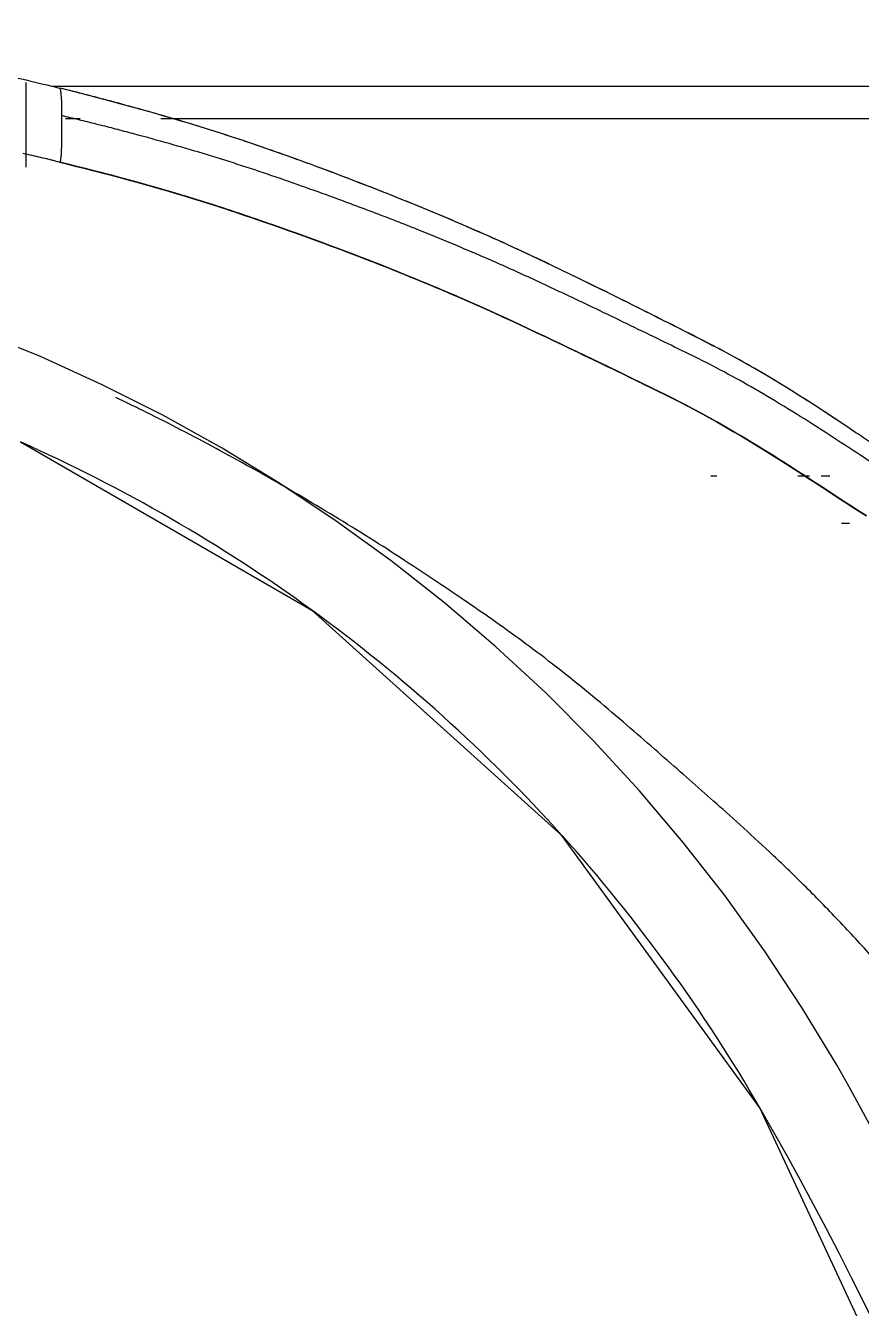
# Model space of a CAD drawing. Header units: metres. Extents: x -22 to 564, y 0 to 143.
# Drawn here: x 25.2641 to 25.3627, y 36.5264 to 36.6778 of the extents above; entities that cross this region are included whole.
import ezdxf
from ezdxf.xclip import XClip

# ---------------------------------------------------------------- set-up
doc = ezdxf.new("R2010")
doc.units = ezdxf.units.M
doc.header["$XCLIPFRAME"] = 2
doc.layers.add('XREF  PB CONJ$0$PARQUE', color=251, linetype='Continuous')
doc.layers.add('XREF PB NEURO-ONCOLOGIA$0$EQUIPO', color=8, linetype='Continuous')

# ---------------------------------------------------------------- blocks, each defined once
blk = doc.blocks.new('*U218')
for p, q in [((-1250.69, 306), (-1250.69, 316)), ((-599.17, 315.54), (-1247.57, 315.54)), ((-1245.79, 315.1), (-1246.73, 315.33)), ((-1244.76, 314.84), (-1245.79, 315.1)), ((-1243.72, 314.58), (-1244.76, 314.84)), ((-1242.69, 314.31), (-1243.72, 314.58)), ((-1241.67, 314.04), (-1242.69, 314.31)), ((-1240.64, 313.77), (-1241.67, 314.04)), ((-1239.62, 313.49), (-1240.64, 313.77)), ((-1238.6, 313.22), (-1239.62, 313.49)), ((-1246.52, 312.09), (-1246.54, 308.5)), ((-1237.59, 312.94), (-1238.6, 313.22)), ((-1236.58, 312.65), (-1237.59, 312.94)), ((-1235.56, 312.37), (-1236.58, 312.65)), ((-1234.56, 312.08), (-1235.56, 312.37)), ((-1233.55, 311.78), (-1234.56, 312.08)), ((-1244.32, 311.72), (-1246.06, 311.72)), ((-599.17, 311.72), (-1234.78, 311.72)), ((-1232.54, 311.49), (-1233.55, 311.78)), ((-1231.53, 311.18), (-1232.54, 311.49)), ((-1230.52, 310.88), (-1231.53, 311.18)), ((-1229.51, 310.56), (-1230.52, 310.88)), ((-1228.5, 310.24), (-1229.51, 310.56)), ((-1227.53, 309.93), (-1228.5, 310.24)), ((-1226.46, 309.58), (-1227.48, 309.92)), ((-1225.44, 309.25), (-1226.46, 309.58)), ((-1224.42, 308.91), (-1225.44, 309.25)), ((-1223.4, 308.56), (-1224.42, 308.91)), ((-1250.06, 307.38), (-1251.1, 307.63)), ((-1249.02, 307.14), (-1250.06, 307.38)), ((-1222.39, 308.21), (-1223.4, 308.56)), ((-1221.37, 307.86), (-1222.39, 308.21)), ((-1220.36, 307.5), (-1221.37, 307.86)), ((-1219.36, 307.14), (-1220.36, 307.5)), ((-1247.99, 306.89), (-1249.02, 307.14)), ((-1246.95, 306.65), (-1247.99, 306.89)), ((-1245.93, 306.39), (-1246.95, 306.65)), ((-1245.73, 306.34), (-1246.75, 306.6)), ((-1246.75, 306.6), (-1245.93, 306.39)), ((-1246.75, 306.6), (-1245.73, 306.34)), ((-1244.9, 306.14), (-1245.93, 306.39)), ((-1245.93, 306.39), (-1244.9, 306.14)), ((-1244.7, 306.09), (-1245.73, 306.34)), ((-1245.73, 306.34), (-1244.7, 306.09)), ((-1243.88, 305.88), (-1244.9, 306.14)), ((-1244.9, 306.14), (-1243.88, 305.88)), ((-1243.68, 305.83), (-1244.7, 306.09)), ((-1244.7, 306.09), (-1243.68, 305.83)), ((-1242.86, 305.62), (-1243.88, 305.88)), ((-1243.88, 305.88), (-1242.86, 305.62)), ((-1242.66, 305.57), (-1243.68, 305.83)), ((-1243.68, 305.83), (-1242.66, 305.57)), ((-1218.36, 306.78), (-1219.36, 307.14)), ((-1217.36, 306.41), (-1218.36, 306.78)), ((-1216.37, 306.05), (-1216.94, 306.26)), ((-1215.38, 305.68), (-1216.37, 306.05)), ((-1241.84, 305.36), (-1242.86, 305.62)), ((-1242.86, 305.62), (-1241.84, 305.36)), ((-1241.65, 305.31), (-1242.66, 305.57)), ((-1242.66, 305.57), (-1241.65, 305.31)), ((-1240.83, 305.09), (-1241.84, 305.36)), ((-1241.84, 305.36), (-1240.83, 305.09)), ((-1240.63, 305.04), (-1241.65, 305.31)), ((-1241.65, 305.31), (-1240.63, 305.04)), ((-1239.81, 304.82), (-1240.83, 305.09)), ((-1240.83, 305.09), (-1239.81, 304.82)), ((-1239.62, 304.77), (-1240.63, 305.04)), ((-1240.63, 305.04), (-1239.62, 304.77)), ((-1238.81, 304.55), (-1239.81, 304.82)), ((-1239.81, 304.82), (-1238.81, 304.55)), ((-1238.61, 304.5), (-1239.62, 304.77)), ((-1239.62, 304.77), (-1238.61, 304.5)), ((-1237.8, 304.28), (-1238.81, 304.55)), ((-1238.81, 304.55), (-1237.8, 304.28)), ((-1237.61, 304.23), (-1238.61, 304.5)), ((-1238.61, 304.5), (-1237.61, 304.23)), ((-1236.79, 304), (-1237.8, 304.28)), ((-1237.8, 304.28), (-1236.79, 304)), ((-1236.6, 303.95), (-1237.61, 304.23)), ((-1237.61, 304.23), (-1236.6, 303.95)), ((-1214.4, 305.32), (-1215.38, 305.68)), ((-1213.43, 304.95), (-1214.4, 305.32)), ((-1212.46, 304.58), (-1213.43, 304.95)), ((-1211.5, 304.21), (-1212.46, 304.58)), ((-1235.79, 303.72), (-1236.79, 304)), ((-1236.79, 304), (-1235.79, 303.72)), ((-1235.6, 303.66), (-1236.6, 303.95)), ((-1236.6, 303.95), (-1235.6, 303.66)), ((-1234.78, 303.43), (-1235.79, 303.72)), ((-1235.79, 303.72), (-1234.78, 303.43)), ((-1234.59, 303.37), (-1235.6, 303.66)), ((-1235.6, 303.66), (-1234.59, 303.37)), ((-1233.77, 303.13), (-1234.78, 303.43)), ((-1234.78, 303.43), (-1233.77, 303.13)), ((-1233.58, 303.08), (-1234.59, 303.37)), ((-1234.59, 303.37), (-1233.58, 303.08)), ((-1232.76, 302.83), (-1233.77, 303.13)), ((-1233.77, 303.13), (-1232.76, 302.83)), ((-1232.57, 302.78), (-1233.58, 303.08)), ((-1233.58, 303.08), (-1232.57, 302.78)), ((-1231.75, 302.53), (-1232.76, 302.83)), ((-1232.76, 302.83), (-1231.75, 302.53)), ((-1231.56, 302.47), (-1232.57, 302.78)), ((-1232.57, 302.78), (-1231.56, 302.47)), ((-1210.55, 303.84), (-1211.5, 304.21)), ((-1209.6, 303.47), (-1210.55, 303.84)), ((-1208.65, 303.1), (-1209.6, 303.47)), ((-1207.71, 302.73), (-1208.65, 303.1)), ((-1206.76, 302.35), (-1207.71, 302.73)), ((-1230.73, 302.22), (-1231.75, 302.53)), ((-1231.75, 302.53), (-1230.73, 302.22)), ((-1230.54, 302.16), (-1231.56, 302.47)), ((-1231.56, 302.47), (-1230.54, 302.16)), ((-1229.72, 301.9), (-1230.73, 302.22)), ((-1230.73, 302.22), (-1229.72, 301.9)), ((-1229.53, 301.84), (-1230.54, 302.16)), ((-1230.54, 302.16), (-1229.53, 301.84)), ((-1228.7, 301.58), (-1229.72, 301.9)), ((-1229.72, 301.9), (-1228.7, 301.58)), ((-1228.51, 301.51), (-1229.53, 301.84)), ((-1229.53, 301.84), (-1228.51, 301.51)), ((-1227.68, 301.25), (-1228.7, 301.58)), ((-1228.7, 301.58), (-1227.68, 301.25)), ((-1227.5, 301.19), (-1228.51, 301.51)), ((-1228.51, 301.51), (-1227.5, 301.19)), ((-1226.67, 300.92), (-1227.68, 301.25)), ((-1227.68, 301.25), (-1226.67, 300.92)), ((-1205.82, 301.97), (-1206.76, 302.35)), ((-1204.88, 301.59), (-1205.82, 301.97)), ((-1203.93, 301.2), (-1204.88, 301.59)), ((-1202.98, 300.81), (-1203.93, 301.2)), ((-1226.48, 300.85), (-1227.5, 301.19)), ((-1227.5, 301.19), (-1226.48, 300.85)), ((-1225.66, 300.58), (-1226.67, 300.92)), ((-1226.67, 300.92), (-1225.66, 300.58)), ((-1225.47, 300.52), (-1226.48, 300.85)), ((-1226.48, 300.85), (-1225.47, 300.52)), ((-1224.65, 300.24), (-1225.66, 300.58)), ((-1225.66, 300.58), (-1224.65, 300.24)), ((-1224.46, 300.18), (-1225.47, 300.52)), ((-1225.47, 300.52), (-1224.46, 300.18)), ((-1223.64, 299.9), (-1224.65, 300.24)), ((-1224.65, 300.24), (-1223.64, 299.9)), ((-1223.46, 299.84), (-1224.46, 300.18)), ((-1224.46, 300.18), (-1223.46, 299.84)), ((-1222.64, 299.56), (-1223.64, 299.9)), ((-1223.64, 299.9), (-1222.64, 299.56)), ((-1222.46, 299.49), (-1223.46, 299.84)), ((-1223.46, 299.84), (-1222.46, 299.49)), ((-1202.03, 300.41), (-1202.98, 300.81)), ((-1201.08, 300.01), (-1202.03, 300.41)), ((-1200.12, 299.6), (-1201.08, 300.01)), ((-1221.64, 299.21), (-1222.64, 299.56)), ((-1222.64, 299.56), (-1221.64, 299.21)), ((-1221.46, 299.15), (-1222.46, 299.49)), ((-1222.46, 299.49), (-1221.46, 299.15)), ((-1220.65, 298.86), (-1221.64, 299.21)), ((-1221.64, 299.21), (-1220.65, 298.86)), ((-1220.47, 298.8), (-1221.46, 299.15)), ((-1221.46, 299.15), (-1220.47, 298.8)), ((-1219.66, 298.51), (-1220.65, 298.86)), ((-1220.65, 298.86), (-1219.66, 298.51)), ((-1219.49, 298.45), (-1220.47, 298.8)), ((-1220.47, 298.8), (-1219.49, 298.45)), ((-1218.68, 298.16), (-1219.66, 298.51)), ((-1219.66, 298.51), (-1218.68, 298.16)), ((-1218.51, 298.1), (-1219.49, 298.45)), ((-1219.49, 298.45), (-1218.51, 298.1)), ((-1199.16, 299.19), (-1200.12, 299.6)), ((-1198.2, 298.78), (-1199.16, 299.19)), ((-1197.24, 298.35), (-1198.2, 298.78)), ((-1196.27, 297.93), (-1197.24, 298.35)), ((-1217.71, 297.81), (-1218.68, 298.16)), ((-1218.68, 298.16), (-1217.71, 297.81)), ((-1217.53, 297.74), (-1218.51, 298.1)), ((-1218.51, 298.1), (-1217.53, 297.74)), ((-1216.74, 297.45), (-1217.71, 297.81)), ((-1217.71, 297.81), (-1216.74, 297.45)), ((-1216.57, 297.39), (-1217.53, 297.74)), ((-1217.53, 297.74), (-1216.57, 297.39)), ((-1215.77, 297.1), (-1216.74, 297.45)), ((-1216.74, 297.45), (-1215.77, 297.1)), ((-1215.6, 297.04), (-1216.57, 297.39)), ((-1216.57, 297.39), (-1215.6, 297.04)), ((-1214.81, 296.74), (-1215.77, 297.1)), ((-1215.77, 297.1), (-1214.81, 296.74)), ((-1214.64, 296.68), (-1215.6, 297.04)), ((-1215.6, 297.04), (-1214.64, 296.68)), ((-1213.86, 296.39), (-1214.81, 296.74)), ((-1214.81, 296.74), (-1213.86, 296.39)), ((-1213.69, 296.32), (-1214.64, 296.68)), ((-1214.64, 296.68), (-1213.69, 296.32)), ((-1195.3, 297.5), (-1196.27, 297.93)), ((-1194.33, 297.06), (-1195.3, 297.5)), ((-1193.36, 296.62), (-1194.33, 297.06)), ((-1212.9, 296.03), (-1213.86, 296.39)), ((-1213.86, 296.39), (-1212.9, 296.03)), ((-1212.74, 295.97), (-1213.69, 296.32)), ((-1213.69, 296.32), (-1212.74, 295.97)), ((-1211.95, 295.67), (-1212.9, 296.03)), ((-1212.9, 296.03), (-1211.95, 295.67)), ((-1211.79, 295.6), (-1212.74, 295.97)), ((-1212.74, 295.97), (-1211.79, 295.6)), ((-1211, 295.3), (-1211.95, 295.67)), ((-1211.95, 295.67), (-1211, 295.3)), ((-1210.84, 295.24), (-1211.79, 295.6)), ((-1211.79, 295.6), (-1210.84, 295.24)), ((-1210.05, 294.94), (-1211, 295.3)), ((-1211, 295.3), (-1210.05, 294.94)), ((-1209.89, 294.87), (-1210.84, 295.24)), ((-1210.84, 295.24), (-1209.89, 294.87)), ((-1192.38, 296.17), (-1193.36, 296.62)), ((-1191.4, 295.71), (-1192.38, 296.17)), ((-1190.41, 295.25), (-1191.4, 295.71)), ((-1189.42, 294.78), (-1190.41, 295.25)), ((-1209.1, 294.57), (-1210.05, 294.94)), ((-1210.05, 294.94), (-1209.1, 294.57)), ((-1208.93, 294.5), (-1209.89, 294.87)), ((-1209.89, 294.87), (-1208.93, 294.5)), ((-1208.15, 294.19), (-1209.1, 294.57)), ((-1209.1, 294.57), (-1208.15, 294.19)), ((-1207.98, 294.12), (-1208.93, 294.5)), ((-1208.93, 294.5), (-1207.98, 294.12)), ((-1207.19, 293.81), (-1208.15, 294.19)), ((-1208.15, 294.19), (-1207.19, 293.81)), ((-1207.02, 293.74), (-1207.98, 294.12)), ((-1207.98, 294.12), (-1207.02, 293.74)), ((-1206.23, 293.42), (-1207.19, 293.81)), ((-1207.19, 293.81), (-1206.23, 293.42)), ((-1206.06, 293.35), (-1207.02, 293.74)), ((-1207.02, 293.74), (-1206.06, 293.35)), ((-1188.43, 294.3), (-1189.42, 294.78)), ((-1187.43, 293.82), (-1188.43, 294.3)), ((-1186.45, 293.35), (-1187.43, 293.82)), ((-1205.26, 293.03), (-1206.23, 293.42)), ((-1206.23, 293.42), (-1205.26, 293.03)), ((-1205.1, 292.96), (-1206.06, 293.35)), ((-1206.06, 293.35), (-1205.1, 292.96)), ((-1204.3, 292.63), (-1205.26, 293.03)), ((-1205.26, 293.03), (-1204.3, 292.63)), ((-1204.13, 292.56), (-1205.1, 292.96)), ((-1205.1, 292.96), (-1204.13, 292.56)), ((-1203.33, 292.23), (-1204.3, 292.63)), ((-1204.3, 292.63), (-1203.33, 292.23)), ((-1203.16, 292.16), (-1204.13, 292.56)), ((-1204.13, 292.56), (-1203.16, 292.16)), ((-1202.36, 291.82), (-1203.33, 292.23)), ((-1203.33, 292.23), (-1202.36, 291.82)), ((-1202.19, 291.75), (-1203.16, 292.16)), ((-1203.16, 292.16), (-1202.19, 291.75)), ((-1185.48, 292.87), (-1186.45, 293.35)), ((-1184.52, 292.4), (-1185.48, 292.87)), ((-1183.57, 291.93), (-1184.52, 292.4)), ((-1201.38, 291.41), (-1202.36, 291.82)), ((-1202.36, 291.82), (-1201.38, 291.41)), ((-1201.22, 291.34), (-1202.19, 291.75)), ((-1202.19, 291.75), (-1201.22, 291.34)), ((-1200.41, 290.99), (-1201.38, 291.41)), ((-1201.38, 291.41), (-1200.41, 290.99)), ((-1200.24, 290.92), (-1201.22, 291.34)), ((-1201.22, 291.34), (-1200.24, 290.92)), ((-1199.43, 290.57), (-1200.41, 290.99)), ((-1200.41, 290.99), (-1199.43, 290.57)), ((-1199.26, 290.5), (-1200.24, 290.92)), ((-1200.24, 290.92), (-1199.26, 290.5)), ((-1182.62, 291.47), (-1183.57, 291.93)), ((-1181.69, 291.01), (-1182.62, 291.47)), ((-1180.77, 290.55), (-1181.69, 291.01)), ((-1198.45, 290.14), (-1199.43, 290.57)), ((-1199.43, 290.57), (-1198.45, 290.14)), ((-1198.28, 290.07), (-1199.26, 290.5)), ((-1199.26, 290.5), (-1198.28, 290.07)), ((-1197.46, 289.71), (-1198.45, 290.14)), ((-1198.45, 290.14), (-1197.46, 289.71)), ((-1197.3, 289.63), (-1198.28, 290.07)), ((-1198.28, 290.07), (-1197.3, 289.63)), ((-1196.48, 289.27), (-1197.46, 289.71)), ((-1197.46, 289.71), (-1196.48, 289.27)), ((-1196.31, 289.19), (-1197.3, 289.63)), ((-1197.3, 289.63), (-1196.31, 289.19)), ((-1195.48, 288.82), (-1196.48, 289.27)), ((-1196.48, 289.27), (-1195.48, 288.82)), ((-1195.32, 288.74), (-1196.31, 289.19)), ((-1196.31, 289.19), (-1195.32, 288.74)), ((-1179.86, 290.1), (-1180.77, 290.55)), ((-1178.96, 289.65), (-1179.86, 290.1)), ((-1178.07, 289.21), (-1178.96, 289.65)), ((-1177.19, 288.76), (-1178.07, 289.21)), ((-1194.49, 288.36), (-1195.48, 288.82)), ((-1195.48, 288.82), (-1194.49, 288.36)), ((-1194.32, 288.29), (-1195.32, 288.74)), ((-1195.32, 288.74), (-1194.32, 288.29)), ((-1193.49, 287.9), (-1194.49, 288.36)), ((-1194.49, 288.36), (-1193.49, 287.9)), ((-1193.32, 287.83), (-1194.32, 288.29)), ((-1194.32, 288.29), (-1193.32, 287.83)), ((-1192.49, 287.44), (-1193.49, 287.9)), ((-1193.49, 287.9), (-1192.49, 287.44)), ((-1192.32, 287.36), (-1193.32, 287.83)), ((-1193.32, 287.83), (-1192.32, 287.36)), ((-1176.31, 288.32), (-1177.19, 288.76)), ((-1175.45, 287.89), (-1176.31, 288.32)), ((-1174.59, 287.46), (-1175.45, 287.89)), ((-1249, 283.65), (-1256.41, 286.67)), ((-1191.49, 286.97), (-1192.49, 287.44)), ((-1192.49, 287.44), (-1191.49, 286.97)), ((-1191.33, 286.89), (-1192.32, 287.36)), ((-1192.32, 287.36), (-1191.33, 286.89)), ((-1190.51, 286.51), (-1191.49, 286.97)), ((-1191.49, 286.97), (-1190.51, 286.51)), ((-1190.35, 286.43), (-1191.33, 286.89)), ((-1191.33, 286.89), (-1190.35, 286.43)), ((-1189.53, 286.05), (-1190.51, 286.51)), ((-1190.51, 286.51), (-1189.53, 286.05)), ((-1189.38, 285.97), (-1190.35, 286.43)), ((-1190.35, 286.43), (-1189.38, 285.97)), ((-1173.75, 287.03), (-1174.59, 287.46)), ((-1172.91, 286.61), (-1173.75, 287.03)), ((-1172.09, 286.19), (-1172.91, 286.61)), ((-1171.28, 285.78), (-1172.09, 286.19)), ((-1188.57, 285.59), (-1189.53, 286.05)), ((-1189.53, 286.05), (-1188.57, 285.59)), ((-1188.42, 285.52), (-1189.38, 285.97)), ((-1189.38, 285.97), (-1188.42, 285.52)), ((-1187.62, 285.14), (-1188.57, 285.59)), ((-1188.57, 285.59), (-1187.62, 285.14)), ((-1187.47, 285.07), (-1188.42, 285.52)), ((-1188.42, 285.52), (-1187.47, 285.07)), ((-1186.68, 284.69), (-1187.62, 285.14)), ((-1187.62, 285.14), (-1186.68, 284.69)), ((-1186.53, 284.62), (-1187.47, 285.07)), ((-1187.47, 285.07), (-1186.53, 284.62)), ((-1185.75, 284.25), (-1186.68, 284.69)), ((-1186.68, 284.69), (-1185.75, 284.25)), ((-1185.6, 284.17), (-1186.53, 284.62)), ((-1186.53, 284.62), (-1185.6, 284.17)), ((-1170.47, 285.37), (-1171.28, 285.78)), ((-1169.65, 284.94), (-1170.47, 285.37)), ((-1168.81, 284.51), (-1169.65, 284.94)), ((-1241.72, 280.33), (-1249, 283.65)), ((-1184.83, 283.8), (-1185.75, 284.25)), ((-1185.75, 284.25), (-1184.83, 283.8)), ((-1184.68, 283.73), (-1185.6, 284.17)), ((-1185.6, 284.17), (-1184.68, 283.73)), ((-1183.91, 283.36), (-1184.83, 283.8)), ((-1184.83, 283.8), (-1183.91, 283.36)), ((-1183.77, 283.29), (-1184.68, 283.73)), ((-1184.68, 283.73), (-1183.77, 283.29)), ((-1183.01, 282.93), (-1183.91, 283.36)), ((-1183.91, 283.36), (-1183.01, 282.93)), ((-1182.87, 282.86), (-1183.77, 283.29)), ((-1183.77, 283.29), (-1182.87, 282.86)), ((-1167.97, 284.05), (-1168.81, 284.51)), ((-1167.1, 283.58), (-1167.97, 284.05)), ((-1166.21, 283.09), (-1167.1, 283.58)), ((-1165.31, 282.57), (-1166.21, 283.09)), ((-1182.12, 282.5), (-1183.01, 282.93)), ((-1183.01, 282.93), (-1182.12, 282.5)), ((-1181.98, 282.43), (-1182.87, 282.86)), ((-1182.87, 282.86), (-1181.98, 282.43)), ((-1181.24, 282.07), (-1182.12, 282.5)), ((-1182.12, 282.5), (-1181.24, 282.07)), ((-1181.1, 282), (-1181.98, 282.43)), ((-1181.98, 282.43), (-1181.1, 282)), ((-1180.36, 281.64), (-1181.24, 282.07)), ((-1181.24, 282.07), (-1180.36, 281.64)), ((-1180.22, 281.58), (-1181.1, 282)), ((-1181.1, 282), (-1180.22, 281.58)), ((-1179.5, 281.22), (-1180.36, 281.64)), ((-1180.36, 281.64), (-1179.5, 281.22)), ((-1179.36, 281.16), (-1180.22, 281.58)), ((-1180.22, 281.58), (-1179.36, 281.16)), ((-1164.39, 282.04), (-1165.31, 282.57)), ((-1163.45, 281.49), (-1164.39, 282.04)), ((-1234.58, 276.73), (-1241.72, 280.33)), ((-1178.64, 280.81), (-1179.5, 281.22)), ((-1179.5, 281.22), (-1178.64, 280.81)), ((-1178.51, 280.74), (-1179.36, 281.16)), ((-1179.36, 281.16), (-1178.51, 280.74)), ((-1177.8, 280.4), (-1178.64, 280.81)), ((-1178.64, 280.81), (-1177.8, 280.4)), ((-1177.67, 280.33), (-1178.51, 280.74)), ((-1178.51, 280.74), (-1177.67, 280.33)), ((-1176.97, 279.99), (-1177.8, 280.4)), ((-1177.8, 280.4), (-1176.97, 279.99)), ((-1176.84, 279.93), (-1177.67, 280.33)), ((-1177.67, 280.33), (-1176.84, 279.93)), ((-1162.51, 280.93), (-1163.45, 281.49)), ((-1161.55, 280.35), (-1162.51, 280.93)), ((-1160.59, 279.76), (-1161.55, 280.35)), ((-1176.15, 279.59), (-1176.97, 279.99)), ((-1176.97, 279.99), (-1176.15, 279.59)), ((-1176.02, 279.53), (-1176.84, 279.93)), ((-1176.84, 279.93), (-1176.02, 279.53)), ((-1175.32, 279.19), (-1176.15, 279.59)), ((-1176.15, 279.59), (-1175.32, 279.19)), ((-1175.2, 279.13), (-1176.02, 279.53)), ((-1176.02, 279.53), (-1175.2, 279.13)), ((-1174.5, 278.78), (-1175.32, 279.19)), ((-1175.32, 279.19), (-1174.5, 278.78)), ((-1174.37, 278.71), (-1175.2, 279.13)), ((-1175.2, 279.13), (-1174.37, 278.71)), ((-1173.66, 278.35), (-1174.5, 278.78)), ((-1174.5, 278.78), (-1173.66, 278.35)), ((-1173.53, 278.29), (-1174.37, 278.71)), ((-1174.37, 278.71), (-1173.53, 278.29)), ((-1159.62, 279.15), (-1160.59, 279.76)), ((-1158.65, 278.54), (-1159.62, 279.15)), ((-1157.68, 277.92), (-1158.65, 278.54)), ((-1172.8, 277.91), (-1173.66, 278.35)), ((-1173.66, 278.35), (-1172.8, 277.91)), ((-1172.67, 277.84), (-1173.53, 278.29)), ((-1173.53, 278.29), (-1172.67, 277.84)), ((-1171.93, 277.45), (-1172.8, 277.91)), ((-1172.8, 277.91), (-1171.93, 277.45)), ((-1171.79, 277.38), (-1172.67, 277.84)), ((-1172.67, 277.84), (-1171.79, 277.38)), ((-1171.04, 276.97), (-1171.93, 277.45)), ((-1171.93, 277.45), (-1171.04, 276.97)), ((-1170.9, 276.9), (-1171.79, 277.38)), ((-1171.79, 277.38), (-1170.9, 276.9)), ((-1156.71, 277.29), (-1157.68, 277.92)), ((-1155.74, 276.65), (-1156.71, 277.29)), ((-1227.58, 272.84), (-1234.58, 276.73)), ((-1170.13, 276.47), (-1171.04, 276.97)), ((-1171.04, 276.97), (-1170.13, 276.47)), ((-1169.99, 276.4), (-1170.9, 276.9)), ((-1170.9, 276.9), (-1169.99, 276.4)), ((-1169.2, 275.96), (-1170.13, 276.47)), ((-1170.13, 276.47), (-1169.2, 275.96)), ((-1169.06, 275.88), (-1169.99, 276.4)), ((-1169.99, 276.4), (-1169.06, 275.88)), ((-1168.26, 275.42), (-1169.2, 275.96)), ((-1169.2, 275.96), (-1168.26, 275.42)), ((-1168.12, 275.34), (-1169.06, 275.88)), ((-1169.06, 275.88), (-1168.12, 275.34)), ((-1154.77, 276), (-1155.74, 276.65)), ((-1153.81, 275.36), (-1154.77, 276)), ((-1167.32, 274.87), (-1168.26, 275.42)), ((-1168.26, 275.42), (-1167.32, 274.87)), ((-1167.17, 274.79), (-1168.12, 275.34)), ((-1168.12, 275.34), (-1167.17, 274.79)), ((-1166.36, 274.3), (-1167.32, 274.87)), ((-1167.32, 274.87), (-1166.36, 274.3)), ((-1166.21, 274.22), (-1167.17, 274.79)), ((-1167.17, 274.79), (-1166.21, 274.22)), ((-1165.39, 273.73), (-1166.36, 274.3)), ((-1166.36, 274.3), (-1165.39, 273.73)), ((-1165.25, 273.64), (-1166.21, 274.22)), ((-1166.21, 274.22), (-1165.25, 273.64)), ((-1152.86, 274.73), (-1153.81, 275.36)), ((-1216.98, 253.71), (-1251.36, 273.57)), ((-1220.75, 268.68), (-1227.58, 272.84)), ((-1164.42, 273.14), (-1165.39, 273.73)), ((-1165.39, 273.73), (-1164.42, 273.14)), ((-1164.28, 273.05), (-1165.25, 273.64)), ((-1165.25, 273.64), (-1164.28, 273.05)), ((-1163.45, 272.54), (-1164.42, 273.14)), ((-1164.42, 273.14), (-1163.45, 272.54)), ((-1163.31, 272.45), (-1164.28, 273.05)), ((-1164.28, 273.05), (-1163.31, 272.45)), ((-1162.48, 271.93), (-1163.45, 272.54)), ((-1163.45, 272.54), (-1162.48, 271.93)), ((-1162.34, 271.84), (-1163.31, 272.45)), ((-1163.31, 272.45), (-1162.34, 271.84)), ((-1161.51, 271.32), (-1162.48, 271.93)), ((-1162.48, 271.93), (-1161.51, 271.32)), ((-1161.36, 271.23), (-1162.34, 271.84)), ((-1162.34, 271.84), (-1161.36, 271.23)), ((-1160.53, 270.7), (-1161.51, 271.32)), ((-1161.51, 271.32), (-1160.53, 270.7)), ((-1160.39, 270.6), (-1161.36, 271.23)), ((-1161.36, 271.23), (-1160.39, 270.6)), ((-1169.88, 269.58), (-1169.19, 269.58)), ((-1159.56, 270.07), (-1160.53, 270.7)), ((-1160.53, 270.7), (-1159.56, 270.07)), ((-1159.42, 269.98), (-1160.39, 270.6)), ((-1160.39, 270.6), (-1159.42, 269.98)), ((-1159.64, 269.58), (-1158.27, 269.58)), ((-1158.61, 269.45), (-1159.56, 270.07)), ((-1159.56, 270.07), (-1158.61, 269.45)), ((-1158.47, 269.36), (-1159.42, 269.98)), ((-1159.42, 269.98), (-1158.47, 269.36)), ((-1157.67, 268.83), (-1158.61, 269.45)), ((-1158.61, 269.45), (-1157.67, 268.83)), ((-1156.87, 269.58), (-1155.87, 269.58)), ((-1214.09, 264.25), (-1220.75, 268.68)), ((-1157.53, 268.75), (-1158.47, 269.36)), ((-1158.47, 269.36), (-1157.53, 268.75)), ((-1156.75, 268.24), (-1157.67, 268.83)), ((-1157.67, 268.83), (-1156.75, 268.24)), ((-1156.62, 268.15), (-1157.53, 268.75)), ((-1157.53, 268.75), (-1156.62, 268.15)), ((-1155.85, 267.65), (-1156.75, 268.24)), ((-1156.75, 268.24), (-1155.85, 267.65)), ((-1155.73, 267.57), (-1156.62, 268.15)), ((-1156.62, 268.15), (-1155.73, 267.57)), ((-1154.98, 267.08), (-1155.85, 267.65)), ((-1155.85, 267.65), (-1154.98, 267.08)), ((-1154.85, 267), (-1155.73, 267.57)), ((-1155.73, 267.57), (-1154.85, 267)), ((-1154.12, 266.53), (-1154.98, 267.08)), ((-1154.98, 267.08), (-1154.12, 266.53)), ((-1154, 266.45), (-1154.85, 267)), ((-1154.85, 267), (-1154, 266.45)), ((-1153.28, 265.98), (-1154.12, 266.53)), ((-1154.12, 266.53), (-1153.28, 265.98)), ((-1153.16, 265.91), (-1154, 266.45)), ((-1154, 266.45), (-1153.16, 265.91)), ((-1152.46, 265.45), (-1153.28, 265.98)), ((-1153.28, 265.98), (-1152.46, 265.45)), ((-1152.34, 265.38), (-1153.16, 265.91)), ((-1153.16, 265.91), (-1152.34, 265.38)), ((-1151.65, 264.94), (-1152.46, 265.45)), ((-1152.46, 265.45), (-1151.65, 264.94)), ((-1151.54, 264.86), (-1152.34, 265.38)), ((-1152.34, 265.38), (-1151.54, 264.86)), ((-1207.62, 259.56), (-1214.09, 264.25)), ((-1154.46, 264), (-1153.54, 264)), ((-1201.33, 254.61), (-1207.62, 259.56)), ((-1195.25, 249.41), (-1201.33, 254.61)), ((-1187.46, 227.13), (-1216.96, 253.7)), ((-1189.38, 243.97), (-1195.25, 249.41)), ((-1183.74, 238.3), (-1189.38, 243.97)), ((-1178.32, 232.42), (-1183.74, 238.3)), ((-1173.15, 226.32), (-1178.32, 232.42)), ((-1164.12, 195), (-1187.46, 227.13)), ((-1168.22, 220.02), (-1173.15, 226.32)), ((-1163.55, 213.52), (-1168.22, 220.02)), ((-1159.14, 206.85), (-1163.55, 213.52)), ((-1155, 200), (-1159.14, 206.85)), ((-1153.57, 197.5), (-1155, 200)), ((-1145.95, 183.43), (-1153.57, 197.5)), ((-1135.39, 133.39), (-1164.12, 195))]:
    blk.add_line(p, q)
for centre, major_axis, start_param, end_param in [((-1328.64, 100), (0, 190), 5.654963, 5.864306), ((-1328.64, 100), (0, 190), 5.445548, 5.654867), ((-1328.64, 100), (0, 190), 5.235988, 5.445427), ((-1501.84, 0), (0, 390), 4.18879, 5.235988)]:
    blk.add_ellipse(centre, major_axis=major_axis, ratio=0.999962, start_param=start_param, end_param=end_param)
for points in [[(-1261.82, 318.71), (-1259.33, 318.2), (-1254.9, 317.28), (-1249.88, 316.1), (-1247.6, 315.56), (-1246.73, 315.33)], [(-1246.75, 306.6), (-1247.63, 306.82), (-1248.77, 307.09), (-1250.18, 307.41)]]:
    blk.add_open_spline(points, degree=3)
for points, knots in [([(-1246.73, 315.33), (-1246.69, 315.25), (-1246.63, 314.99), (-1246.56, 314.29), (-1246.51, 313.27), (-1246.51, 312.47), (-1246.52, 312.09)], [-1, -1, -1, -1, -0.785714, -0.571429, -0.285714, 0, 0, 0, 0]), ([(-1227.53, 309.93), (-1227.82, 310.03), (-1228.45, 310.23), (-1229.41, 310.53), (-1230.42, 310.84), (-1231.77, 311.26), (-1233.44, 311.76), (-1235.46, 312.34), (-1237.48, 312.91), (-1239.52, 313.47), (-1241.56, 314.02), (-1243.96, 314.64), (-1245.68, 315.08), (-1246.73, 315.33)], [0.91769686, 0.91769686, 0.91769686, 0.91769686, 0.92139738, 0.92576419, 0.930131, 0.93449782, 0.94323144, 0.95196507, 0.96069869, 0.96943231, 0.97816594, 0.98689956, 1, 1, 1, 1]), ([(-1067.53, 194.55), (-1067.99, 195.16), (-1069.36, 196.95), (-1071.66, 199.9), (-1074.5, 203.44), (-1077.31, 206.8), (-1080.89, 210.87), (-1084.8, 215.26), (-1088.38, 219.16), (-1090.19, 221.1), (-1091.22, 222.19), (-1092, 223), (-1092.77, 223.8), (-1093.81, 224.87), (-1095.62, 226.72), (-1098.24, 229.34), (-1101.43, 232.46), (-1104.22, 235.16), (-1106.62, 237.48), (-1108.48, 239.26), (-1110.4, 241.08), (-1113.04, 243.55), (-1116.47, 246.67), (-1120.87, 250.54), (-1126.52, 255.22), (-1131.38, 258.78), (-1135.64, 261.65), (-1138.01, 263.13), (-1139.51, 264), (-1140.38, 264.52), (-1141.05, 264.91), (-1141.73, 265.32), (-1142.42, 265.74), (-1143.12, 266.17), (-1144.07, 266.76), (-1145.78, 267.83), (-1148.36, 269.48), (-1151.71, 271.65), (-1155.42, 274.09), (-1159.36, 276.63), (-1163.24, 278.99), (-1167.02, 281.16), (-1170.51, 283), (-1173.72, 284.56), (-1177.12, 286.22), (-1180.66, 287.94), (-1183.73, 289.42), (-1186.27, 290.62), (-1188.22, 291.54), (-1190.21, 292.48), (-1192.2, 293.39), (-1194.17, 294.28), (-1196.77, 295.43), (-1200, 296.8), (-1203.2, 298.12), (-1205.73, 299.13), (-1207.31, 299.74), (-1208.57, 300.23), (-1209.51, 300.59), (-1210.46, 300.95), (-1211.73, 301.42), (-1213.96, 302.25), (-1218.49, 303.9), (-1225.22, 306.22), (-1232, 308.29), (-1236.67, 309.58), (-1239.37, 310.3), (-1241.06, 310.74), (-1242.42, 311.08), (-1243.44, 311.34), (-1244.46, 311.59), (-1245.49, 311.84), (-1246.18, 312), (-1246.52, 312.09)], [0.1057269, 0.1057269, 0.1057269, 0.1057269, 0.1145374, 0.1321586, 0.1497797, 0.1674009, 0.185022, 0.2202643, 0.2378855, 0.246696, 0.2511013, 0.2555066, 0.2599119, 0.2643172, 0.2731278, 0.2907489, 0.30837, 0.3259912, 0.3348018, 0.3436123, 0.3524229, 0.3612335, 0.3788546, 0.3964758, 0.4140969, 0.4493392, 0.4669604, 0.4845815, 0.4933921, 0.4977974, 0.5022026, 0.5066079, 0.5110132, 0.5154185, 0.5198238, 0.5286344, 0.5462555, 0.5638767, 0.5814978, 0.5991189, 0.6167401, 0.6343612, 0.6519824, 0.6696035, 0.6872247, 0.7048458, 0.722467, 0.7312775, 0.7400881, 0.7488987, 0.7577093, 0.7665198, 0.7753304, 0.7929515, 0.8105727, 0.8193833, 0.8281938, 0.8325991, 0.8370044, 0.8414097, 0.845815, 0.8546256, 0.8722467, 0.907489, 0.9427313, 0.9603524, 0.969163, 0.9779736, 0.9823789, 0.9867841, 0.9911894, 0.9955947, 1, 1, 1, 1]), ([(-1051.49, 172.25), (-1051.69, 172.57), (-1052.12, 173.28), (-1052.75, 174.28), (-1053.36, 175.23), (-1053.96, 176.16), (-1054.56, 177.08), (-1055.17, 178.02), (-1055.79, 178.98), (-1056.44, 179.97), (-1057.1, 180.98), (-1057.75, 181.96), (-1058.35, 182.83), (-1058.93, 183.65), (-1059.51, 184.45), (-1060.31, 185.57), (-1061.36, 187.05), (-1062.68, 188.93), (-1063.85, 190.6), (-1064.77, 191.89), (-1065.45, 192.83), (-1066.13, 193.77), (-1067.03, 194.99), (-1068.61, 197.1), (-1070.87, 200.07), (-1073.66, 203.63), (-1076.44, 207.05), (-1079.08, 210.12), (-1081.89, 213.38), (-1084.81, 216.69), (-1087.33, 219.51), (-1089.12, 221.47), (-1090.14, 222.57), (-1090.9, 223.39), (-1091.67, 224.2), (-1092.44, 225.01), (-1093.2, 225.82), (-1093.97, 226.62), (-1094.74, 227.41), (-1095.51, 228.21), (-1096.29, 229.01), (-1097.07, 229.8), (-1097.85, 230.59), (-1098.64, 231.39), (-1099.44, 232.18), (-1100.23, 232.98), (-1101.04, 233.78), (-1102.13, 234.86), (-1103.55, 236.26), (-1105.32, 238.01), (-1107.15, 239.8), (-1109.05, 241.64), (-1111.01, 243.51), (-1113.03, 245.4), (-1115.78, 247.94), (-1119.41, 251.21), (-1123.66, 254.82), (-1126.86, 257.34), (-1129.25, 259.14), (-1130.68, 260.18), (-1131.78, 260.96), (-1132.59, 261.53), (-1133.37, 262.07), (-1134.39, 262.76), (-1135.62, 263.57), (-1136.99, 264.44), (-1138.05, 265.09), (-1138.91, 265.61), (-1139.56, 266.01), (-1140.22, 266.42), (-1140.9, 266.85), (-1141.59, 267.28), (-1142.52, 267.88), (-1144.2, 268.96), (-1146.73, 270.62), (-1149.48, 272.46), (-1151.55, 273.85), (-1152.78, 274.67), (-1154.04, 275.52), (-1155.65, 276.6), (-1157.6, 277.87), (-1159.54, 279.11), (-1161.47, 280.31), (-1164.01, 281.84), (-1168.31, 284.31), (-1172.49, 286.39), (-1177.09, 288.72), (-1180.07, 290.2), (-1182.53, 291.43), (-1185.05, 292.66), (-1187.67, 293.94), (-1189.99, 295.05), (-1191.3, 295.67), (-1192.29, 296.13), (-1193.27, 296.57), (-1194.56, 297.17), (-1196.83, 298.18), (-1201.32, 300.14), (-1207.6, 302.72), (-1213.94, 305.16), (-1219.24, 307.11), (-1222.62, 308.3), (-1225.34, 309.22), (-1226.7, 309.66), (-1227.38, 309.88)], [0, 0, 0, 0, 0.0043668, 0.0087336, 0.0131004, 0.0174672, 0.0218341, 0.0262009, 0.0305677, 0.0349345, 0.0393013, 0.0436681, 0.0480349, 0.0524017, 0.0567686, 0.0611354, 0.069869, 0.0786026, 0.0873362, 0.0917031, 0.0960699, 0.1004367, 0.1048035, 0.1135371, 0.1310044, 0.1484716, 0.1659389, 0.1834061, 0.2008734, 0.2183406, 0.2358079, 0.2445415, 0.2489083, 0.2532751, 0.2576419, 0.2620087, 0.2663755, 0.2707424, 0.2751092, 0.279476, 0.2838428, 0.2882096, 0.2925764, 0.2969432, 0.30131, 0.3056769, 0.3100437, 0.3144105, 0.3231441, 0.3318777, 0.3406114, 0.349345, 0.3580786, 0.3668122, 0.3755459, 0.3930131, 0.4104803, 0.4279476, 0.4366812, 0.4454148, 0.4497817, 0.4541485, 0.4585153, 0.4628821, 0.4716157, 0.4803493, 0.489083, 0.4934498, 0.4978166, 0.5021834, 0.5065502, 0.510917, 0.5152838, 0.5240175, 0.5414847, 0.558952, 0.5676856, 0.5720524, 0.5764192, 0.5851528, 0.5938865, 0.6026201, 0.6113537, 0.6200873, 0.6375546, 0.6724891, 0.6899563, 0.7074236, 0.7161572, 0.7248908, 0.7423581, 0.7510917, 0.7554585, 0.7598253, 0.7641921, 0.768559, 0.7772926, 0.7947598, 0.8296943, 0.8646288, 0.8820961, 0.8995633, 0.9082969, 0.9170306, 0.9170306, 0.9170306, 0.9170306]), ([(-1246.54, 308.5), (-1246.54, 308.28), (-1246.55, 307.85), (-1246.58, 307.34), (-1246.62, 306.98), (-1246.67, 306.68), (-1246.72, 306.59), (-1246.75, 306.6)], [-1, -1, -1, -1, -0.785714, -0.571429, -0.428571, -0.285714, 0, 0, 0, 0]), ([(-1099.15, 108.95), (-1099.17, 109.31), (-1099.2, 109.84), (-1099.24, 110.51), (-1099.27, 111), (-1099.31, 111.49), (-1099.34, 111.99), (-1099.38, 112.55), (-1099.41, 113.06), (-1099.44, 113.6), (-1099.48, 114.52), (-1099.56, 116.47), (-1099.82, 119.81), (-1100.16, 123.05), (-1100.73, 126.89), (-1101.56, 131.04), (-1102.54, 135.13), (-1103.63, 138.77), (-1104.65, 141.73), (-1105.74, 144.66), (-1106.4, 146.19), (-1106.69, 146.83), (-1106.77, 146.97), (-1106.86, 147.13), (-1106.98, 147.36), (-1107.1, 147.61), (-1107.29, 147.98), (-1107.62, 148.66), (-1108.09, 149.62), (-1108.84, 151.14), (-1109.77, 152.99), (-1110.85, 155.11), (-1111.96, 157.22), (-1112.93, 158.97), (-1113.84, 160.62), (-1114.61, 162.02), (-1115.22, 163.11), (-1115.85, 164.22), (-1116.69, 165.7), (-1117.74, 167.51), (-1118.77, 169.27), (-1119.6, 170.65), (-1120.43, 172.03), (-1121.89, 174.4), (-1123.99, 177.7), (-1126.38, 181.29), (-1128.94, 185.04), (-1131.68, 188.91), (-1134.56, 192.84), (-1137.49, 196.7), (-1140.49, 200.52), (-1143.55, 204.31), (-1146.9, 208.33), (-1150.57, 212.53), (-1154.52, 216.82), (-1158.71, 221.13), (-1162.55, 224.82), (-1166.06, 228.07), (-1169.27, 230.95), (-1172.02, 233.35), (-1174.98, 235.96), (-1178.12, 238.71), (-1181.51, 241.63), (-1185.27, 244.78), (-1189.05, 247.77), (-1192.74, 250.53), (-1196.11, 252.92), (-1199.47, 255.23), (-1203.13, 257.69), (-1207.01, 260.24), (-1211.17, 262.89), (-1215.41, 265.48), (-1220.96, 268.77), (-1226.42, 271.83), (-1231.86, 274.72), (-1235.34, 276.5), (-1238.11, 277.86), (-1239.46, 278.51), (-1240.1, 278.81)], [0, 0, 0, 0, 0.0034014, 0.005102, 0.0068027, 0.0085034, 0.0102041, 0.0119048, 0.0136054, 0.0144558, 0.0153061, 0.0170068, 0.0178571, 0.0187075, 0.0195578, 0.0204082, 0.0212585, 0.0221088, 0.0229592, 0.0238095, 0.0255102, 0.0263605, 0.0272109, 0.0289116, 0.0297619, 0.0306122, 0.0323129, 0.0340136, 0.037415, 0.0408163, 0.047619, 0.0544218, 0.0612245, 0.0680272, 0.0748299, 0.0782313, 0.0816327, 0.085034, 0.0884354, 0.0952381, 0.1020408, 0.1054422, 0.1088435, 0.1156463, 0.1292517, 0.1428571, 0.1564626, 0.170068, 0.1836735, 0.1972789, 0.2108844, 0.2244898, 0.2380952, 0.2517007, 0.2653061, 0.2789116, 0.292517, 0.3061224, 0.3197279, 0.3333333, 0.3469388, 0.3605442, 0.3741497, 0.3877551, 0.4013605, 0.414966, 0.4285714, 0.4421769, 0.4557823, 0.4693878, 0.4829932, 0.4965986, 0.5102041, 0.537415, 0.5510204, 0.5646259, 0.5714286, 0.5775297, 0.5775297, 0.5775297, 0.5775297])]:
    blk.add_open_spline(points, degree=3, knots=knots)
blk = doc.blocks.new('XREF PB NEURO-ONCOLOGIA')
at = {"layer": 'XREF PB NEURO-ONCOLOGIA$0$EQUIPO', "xscale": 0.0009999999999940395, "yscale": 0.0009999999999940395, "zscale": 0.0009999999999940395, "rotation": 270}
blk.add_blockref('*U218', (2.88167, 18.98617), dxfattribs=at)
blk = doc.blocks.new('XREF  PB CONJ')
at = {"layer": 'XREF  PB CONJ$0$PARQUE', "true_color": 0x136734}
h = blk.add_hatch(dxfattribs=at)
h.set_pattern_fill('CROSS', color=116, scale=0.02, angle=90)
edge = h.paths.add_edge_path()
edge.add_line((3.58827, 104.60563), (1.69357, 104.36841))
edge.add_line((1.69357, 104.36841), (2.47841, 17.60831))
edge.add_line((2.47841, 17.60831), (97.731, 17.93364))
edge.add_arc((97.72474, 19.237), 1.30337, 270.27519, 363.10058)
edge.add_line((99.0262, 19.3075), (96.47621, 19.30776))
edge.add_line((96.47621, 19.30776), (96.60198, 20.22399))
edge.add_line((96.60198, 20.22399), (62.41283, 20.22399))
edge.add_arc((58.63294, 24.65353), 5.82309, 229.524665, 310.475335, ccw=False)
edge.add_line((54.85305, 20.22399), (26.25265, 20.21884))
edge.add_line((26.25265, 20.21884), (4.28368, 20.03042))
edge.add_line((4.28368, 20.03042), (4.05501, 46.6913))
edge.add_line((4.05501, 46.6913), (2.38805, 46.6912))
edge.add_line((2.38805, 46.6912), (2.38806, 54.8033))
edge.add_line((2.38806, 54.8033), (3.98543, 54.80339))
edge.add_line((3.98543, 54.80339), (3.74643, 82.66789))
edge.add_line((3.74643, 82.66789), (3.61847, 95.25564))
edge.add_line((3.61847, 95.25564), (3.58827, 104.60563))

msp = doc.modelspace()

# ---------------------------------------------------------------- block references
at = {"rotation": 90}
msp.add_blockref('XREF PB NEURO-ONCOLOGIA', (45.50103, 33.47338), dxfattribs=at)

# ---------------------------------------------------------------- next in the draw order: block references
ref = msp.add_blockref('XREF  PB CONJ', (67.8976, 28.71, 0), dxfattribs=dict(rotation=89.50849308405942))
XClip(ref).set_block_clipping_path([(-2.936402334, 82.9334608569), (21.1250270707, 82.9334608569), (21.1250270707, 49.0397586863), (26.6296707885, 49.0397586863), (26.6284018429, 17.4712422498), (-2.8531787476, 17.4341989701)])

doc.saveas('drawing.dxf')
